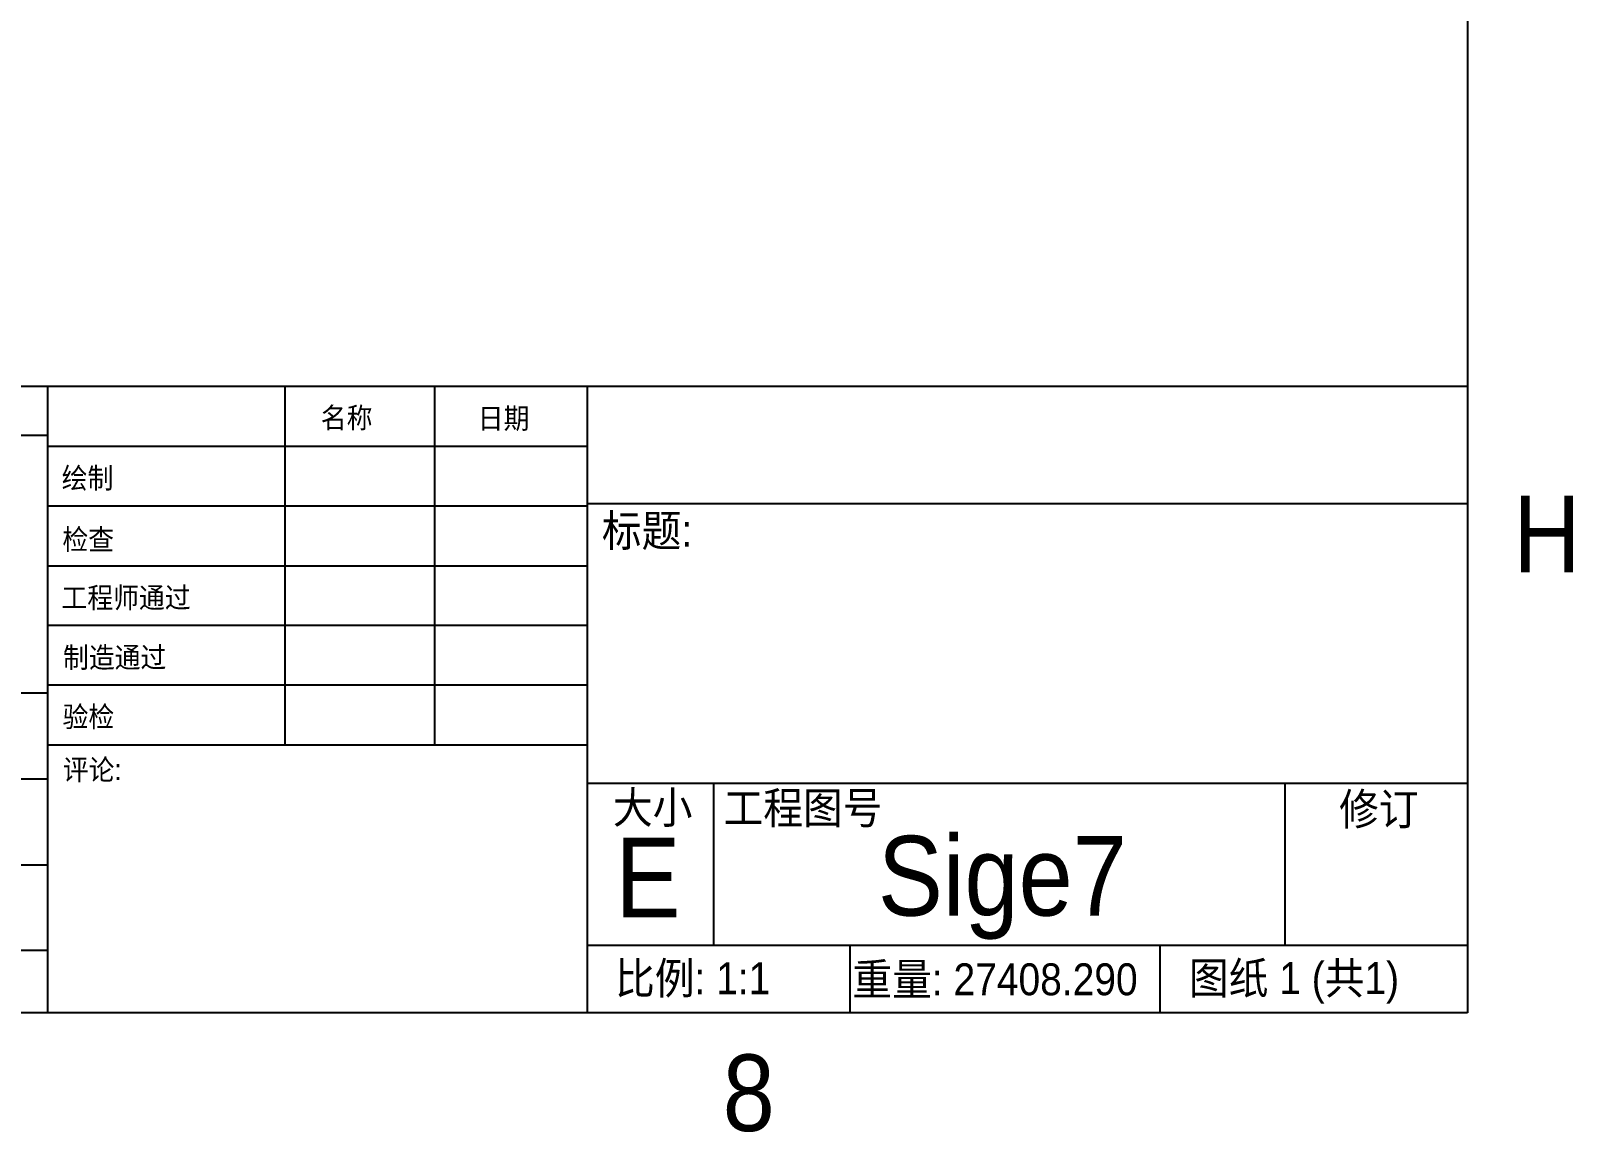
# Model space of a CAD drawing. Header units: millimetres. Extents: x 2 to 1109, y 2 to 430.
# Drawn here: x 495.3 to 556.7, y 1.6 to 45.4 of the extents above; entities that cross this region are included whole.
import ezdxf

# ---------------------------------------------------------------- set-up
doc = ezdxf.new("R2010")
doc.units = ezdxf.units.MM
doc.header["$LTSCALE"] = 0.5
doc.layers.add('注释', color=2, linetype='Continuous')
doc.layers.add('草图直线', color=1, linetype='Continuous')
doc.styles.add('SLDTEXTSTYLE0', font='GOTHIC.TTF', dxfattribs={"width": 0.913})
doc.styles.add('SLDTEXTSTYLE1', font='GOTHIC.TTF', dxfattribs={"width": 0.913, "bigfont": 'bigfont'})
doc.styles.add('SLDTEXTSTYLE3', font='GOTHIC.TTF', dxfattribs={"width": 0.913})

msp = doc.modelspace()

# ---------------------------------------------------------------- linework, layer by layer
at = {"layer": '草图直线'}
for p, q in [((552.45, 425.45), (552.45, 6.35)), ((453.277, 31.297), (552.45, 31.297)), ((495.931, 31.297), (495.931, 6.35)), ((505.38, 31.297), (505.38, 17.01)), ((511.33, 31.297), (511.33, 17.01)), ((517.414, 31.297), (517.414, 6.35)), ((495.931, 29.337), (478.387, 29.337)), ((495.931, 28.916), (517.414, 28.916)), ((495.931, 26.535), (517.414, 26.535)), ((517.414, 26.634), (552.45, 26.634)), ((495.931, 24.153), (517.414, 24.153)), ((517.414, 21.772), (495.931, 21.772)), ((478.387, 19.097), (495.931, 19.097)), ((517.414, 19.391), (495.931, 19.391)), ((517.414, 17.01), (495.931, 17.01)), ((478.387, 15.668), (495.931, 15.668)), ((517.414, 15.492), (552.45, 15.492)), ((522.438, 15.492), (522.438, 9.054)), ((545.186, 15.492), (545.186, 9.054)), ((478.387, 12.239), (495.931, 12.239)), ((453.277, 8.843), (495.931, 8.843)), ((517.414, 9.054), (552.45, 9.054)), ((527.868, 9.054), (527.868, 6.35)), ((540.211, 9.054), (540.211, 6.35)), ((552.45, 6.35), (6.35, 6.35))]:
    msp.add_line(p, q, dxfattribs=at)

# ---------------------------------------------------------------- texts
at = {"layer": '注释'}
for s, insert, char_height, attachment_point, style in [('名称', (506.812, 30.452), 0.8255, 1, 'SLDTEXTSTYLE1'), ('日期', (513.057, 30.43), 0.8255, 1, 'SLDTEXTSTYLE1'), ('绘制', (496.498, 28.052), 0.8255, 1, 'SLDTEXTSTYLE1'), ('H', (555.618, 26.94), 3.048, 2, 'SLDTEXTSTYLE0'), ('标题:', (517.997, 26.182), 1.27, 1, 'SLDTEXTSTYLE1'), ('检查', (496.525, 25.609), 0.8255, 1, 'SLDTEXTSTYLE1'), ('工程师通过', (496.489, 23.291), 0.8255, 1, 'SLDTEXTSTYLE1'), ('制造通过', (496.551, 20.913), 0.8255, 1, 'SLDTEXTSTYLE1'), ('验检', (496.531, 18.552), 0.8255, 1, 'SLDTEXTSTYLE1'), ('评论:', (496.542, 16.445), 0.8255, 1, 'SLDTEXTSTYLE1'), ('大小', (518.44, 15.164), 1.27, 1, 'SLDTEXTSTYLE1'), ('工程图号', (522.84, 15.146), 1.27, 1, 'SLDTEXTSTYLE1'), ('修订', (547.342, 15.097), 1.27, 1, 'SLDTEXTSTYLE1'), ('Sige7', (533.941, 13.399), 3.175, 2, 'SLDTEXTSTYLE0'), ('E', (518.54, 13.325), 3.175, 1, 'SLDTEXTSTYLE3'), ('比例: 1:1', (518.524, 8.367), 1.27, 1, 'SLDTEXTSTYLE1'), ('重量: 27408.290', (527.97, 8.324), 1.27, 1, 'SLDTEXTSTYLE1'), ('图纸 1 (共1)', (541.365, 8.372), 1.27, 1, 'SLDTEXTSTYLE1'), ('8', (523.844, 4.696), 3.048, 2, 'SLDTEXTSTYLE0')]:
    msp.add_mtext(s, dxfattribs=dict(at, insert=insert, char_height=char_height, attachment_point=attachment_point, style=style))

doc.saveas('drawing.dxf')
